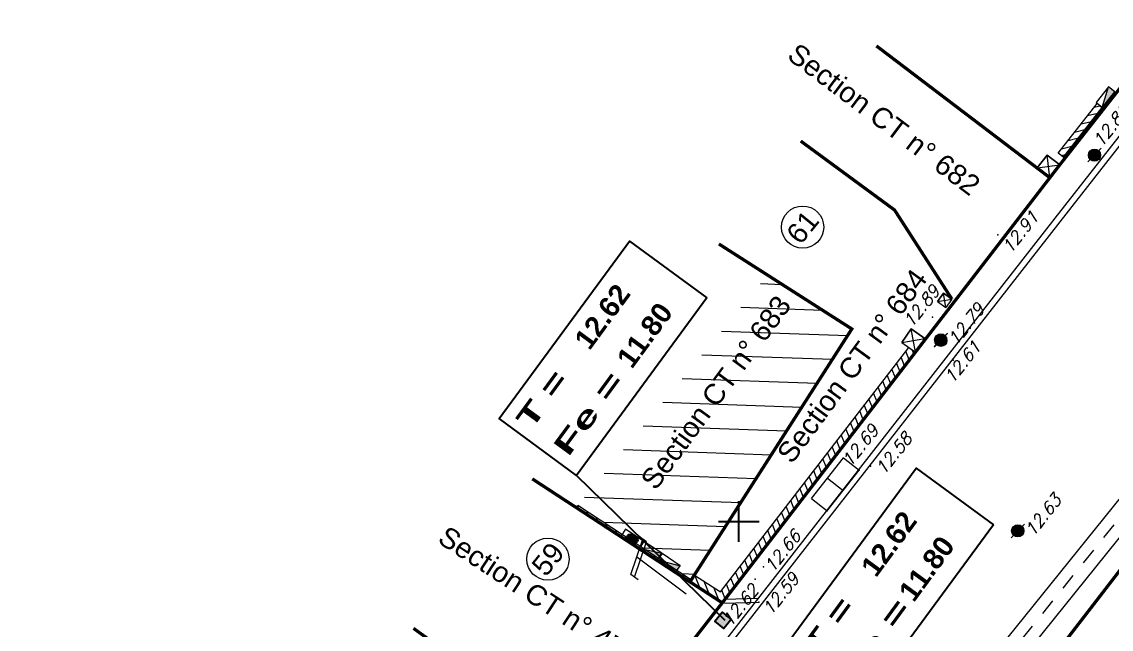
# Model space of a CAD drawing. Header units: metres. Extents: x 1380671 to 1381006, y 5226540 to 5226904.
# Drawn here: x 1380882.36 to 1380909.16, y 5226817.35 to 5226832.29 of the extents above; entities that cross this region are included whole.
import ezdxf
from ezdxf.enums import TextEntityAlignment as Align

# ---------------------------------------------------------------- set-up
doc = ezdxf.new("R2010")
doc.units = ezdxf.units.M
doc.header["$LTSCALE"] = 2
doc.linetypes.add('Grille', pattern=[0.4, 0.2, -0.2])
for name, color, linetype, lineweight in [('ASSEU_P_TEXRRA', 32, 'Continuous', 0), ('CAD_F_PARCELLE', 253, 'Continuous', 0), ('EAU_P_BCR', 5, 'Continuous', 0), ('ELEC_P_AFFREC', 1, 'Continuous', 0), ('FDP_F_BATI', 7, 'Continuous', 9), ('FDP_F_BATIPILI', 7, 'Continuous', 0), ('FDP_F_PARCELLE', 7, 'Continuous', 0), ('FDP_F_TBATNUM', 7, 'Continuous', 0), ('FDP_L_MURPLEIN', 7, 'Continuous', 0), ('GAZ_P_AFFREC', 2, 'Continuous', 0), ('TEL_P_AFFREC', 3, 'Continuous', 0), ('TEL_P_SUP0', 3, 'Continuous', 0), ('TOPOALT', 7, 'Continuous', 0), ('TOPOJIS', 7, 'Continuous', 0), ('VOIE_L_BORDURE', 252, 'Continuous', 0)]:
    doc.layers.add(name, color=color, linetype=linetype, lineweight=lineweight)
for name, color, linetype in [('ASSEU_TEXRCA', 32, 'Continuous'), ('ASSEU_TEXRP', 32, 'Continuous'), ('MEP_F_CARRO', 7, 'Continuous')]:
    doc.layers.add(name, color=color, linetype=linetype)
doc.layers.get('0').freeze()
doc.styles.add('ARIAL', font='arialbd.ttf')
doc.styles.add('Arial 1.0', font='arial.ttf', dxfattribs={"height": 0.2})
doc.styles.add('Romans 1.5', font='Romans.shx', dxfattribs={"height": 0.3})

# ---------------------------------------------------------------- blocks, each defined once
blk = doc.blocks.new('ftc019')
at = {"color": 0}
blk.add_line((0, 1.510991), (0, 0), dxfattribs=at)
for points in [[(-0.438601, 1.254946), (-0.438601, 1.36518), (0.438601, 1.656803), (0.438601, 1.767036)], [(-0.438601, 1.144712), (-0.438601, 1.254946), (0.438601, 1.546569), (0.438601, 1.656803)]]:
    blk.add_lwpolyline(points, dxfattribs=at)
blk = doc.blocks.new('TCPOINT')
at = {"color": 0}
blk.add_point((0, 0), dxfattribs=at)
at = {"layer": 'TOPOALT', "style": 'Romans 1.5'}
blk.add_attdef('ALT', text='', height=0.3, dxfattribs=at).set_placement((0.1, -0.1), align=Align.TOP_LEFT)
blk = doc.blocks.new('ftc001')
blk.add_hatch(color=256).paths.add_polyline_path([(0, 0), (0, 1), (1, 1), (1, 0)])
at = {"color": 0}
blk.add_lwpolyline([(0, 0), (0, 1), (1, 1), (1, 0)], close=True, dxfattribs=at)
blk = doc.blocks.new('cb002')
at = {"color": 0, "linetype": 'Continuous'}
for p, q in [((0, 1), (0, 0)), ((0, 1), (1, 1)), ((0.5, 1), (0.5, 0)), ((1, 1), (1, 0)), ((0, 0), (1, 0))]:
    blk.add_line(p, q, dxfattribs=at)
blk = doc.blocks.new('point')
blk.add_point((0, 0))
blk = doc.blocks.new('ftc025')
h = blk.add_hatch(color=256)
edge = h.paths.add_edge_path()
edge.add_arc((0, 0), 0.15, 0, 360)
for q in [(-0.164, -0.168), (0.164, 0.168)]:
    blk.add_line((0, 0), q)
blk.add_circle((0, 0), 0.15)
blk.add_blockref('point', (0, 0))
blk = doc.blocks.new('ftc097')
blk.add_line((0, 0), (1, 0))
at = {"linetype": 'Continuous'}
blk.add_line((0, 0), (1, 0), dxfattribs=at)
blk.add_lwpolyline([(0, 0), (1, 0), (1, 0.197), (0, 0.197)], close=True)
at = {"flags": 128}
blk.add_lwpolyline([(0, 0), (1, 0.197)], dxfattribs=at)
blk.add_solid([(0, 0), (1, 0), (1, 0.197)])
blk = doc.blocks.new('ftc038b')
h = blk.add_hatch(color=256)
edge = h.paths.add_edge_path()
edge.add_ellipse((0.5, 0.099), major_axis=(-0.281, 0), ratio=0.350534, start_angle=0, end_angle=360)
blk.add_line((0, 0), (1, 0))
at = {"linetype": 'Continuous'}
blk.add_line((0, 0), (1, 0), dxfattribs=at)
blk.add_lwpolyline([(0, 0), (1, 0), (1, 0.197), (0, 0.197)], close=True)
blk.add_ellipse((0.5, 0.099), major_axis=(-0.281, 0), ratio=0.350534)
blk = doc.blocks.new('ftc009')
at = {"color": 0}
for p, q in [((0, 1), (1, 1)), ((0, 0), (1, 1)), ((1, 1), (0, 1)), ((0, 1), (1, 0)), ((1, 1), (1, 0)), ((1, 0), (1, 1)), ((1, 0), (0, 0))]:
    blk.add_line(p, q, dxfattribs=at)
blk.add_line((0, 1), (0, 0))

msp = doc.modelspace()

# ---------------------------------------------------------------- hatches: boundary and pattern name
at = {"layer": 'FDP_F_BATI'}
h = msp.add_hatch(dxfattribs=at)
h.set_pattern_fill('_USER', color=256, scale=0.6, angle=357.9958, style=0, pattern_type=0)
h.set_pattern_definition([(357.995834542, (0, 0), (0.02098329197, 0.59963297229), [])])
h.paths.add_polyline_path([(1380896.038, 5226820.397), (1380898.834, 5226818.566), (1380902.779, 5226824.736), (1380900.705, 5226826.061)])
h.paths.add_polyline_path([(1380897.99, 5226820.554), (1380901.503, 5226825.338), (1380900.877, 5226825.797), (1380897.365, 5226821.013)], flags=24)
at = {"layer": 'FDP_L_MURPLEIN'}
h = msp.add_hatch(dxfattribs=at)
h.set_pattern_fill('_USER', color=256, scale=0.16, angle=193.7624, style=0, pattern_type=0)
h.set_pattern_definition([(193.7623968292, (0, 0), (0.0380633682657, -0.1554064992086), [])])
h.paths.add_polyline_path([(1380907.981, 5226828.965), (1380908.939, 5226830.187), (1380908.813, 5226830.286), (1380907.856, 5226829.064)])
h = msp.add_hatch(dxfattribs=at)
h.set_pattern_fill('_USER', color=256, scale=0.159996, angle=292.056, style=0, pattern_type=0)
h.set_pattern_definition([(292.05603206, (1047795.3532, 5093857.9399), (0.148286897944, 0.060080550776), [])])
h.paths.add_polyline_path([(1380904.341, 5226824.168), (1380904.177, 5226824.283), (1380899.547, 5226818.265), (1380898.906, 5226818.68), (1380898.834, 5226818.566), (1380898.798, 5226818.512), (1380899.593, 5226817.997)])
h = msp.add_hatch(dxfattribs=at)
h.set_pattern_fill('_USER', color=256, scale=0.159996, angle=292.056, style=0, pattern_type=0)
h.set_pattern_definition([(292.056032062, (0, 0), (0.148286897944, 0.0600805507763), [])])
h.paths.add_polyline_path([(1380896.038, 5226820.397), (1380895.991, 5226820.34), (1380898.798, 5226818.512), (1380898.833, 5226818.567)])

# ---------------------------------------------------------------- linework, layer by layer
at = {"layer": 'ASSEU_TEXRCA', "color": 32, "flags": 128}
for points in [[(1380899.214, 5226825.502), (1380896.007, 5226821.133), (1380894.105, 5226822.53), (1380897.312, 5226826.899)], [(1380906.261, 5226819.913), (1380903.053, 5226815.544), (1380901.151, 5226816.941), (1380904.359, 5226821.31)]]:
    msp.add_lwpolyline(points, close=True, dxfattribs=at)
at = {"layer": 'ASSEU_TEXRCA', "flags": 128}
msp.add_lwpolyline([(1380899.665, 5226817.561), (1380896.007, 5226821.133)], dxfattribs=at)
at = {"layer": 'CAD_F_PARCELLE', "const_width": 0.08, "flags": 128}
for points in [[(1380915.53, 5226838.501), (1380907.892, 5226828.772), (1380899.593, 5226817.997), (1380898.798, 5226818.512), (1380894.92, 5226821.047)], [(1380907.65, 5226828.457), (1380903.383, 5226831.701)], [(1380905.24, 5226825.471), (1380903.83, 5226827.662), (1380901.522, 5226829.359)], [(1380898.798, 5226818.512), (1380902.779, 5226824.736), (1380899.51, 5226826.826)], [(1380910.504, 5226820.265), (1380906.606, 5226815.208), (1380910.771, 5226812.291), (1380913.537, 5226810.336)], [(1380899.593, 5226817.997), (1380896.565, 5226814.11)], [(1380887.537, 5226811.754), (1380889.657, 5226810.181), (1380889.115, 5226809.487), (1380888.094, 5226808.035), (1380889.117, 5226807.279), (1380890.69, 5226806.763), (1380896.565, 5226814.11), (1380895.042, 5226815.3), (1380894.105, 5226815.85), (1380891.997, 5226817.369)]]:
    msp.add_lwpolyline(points, dxfattribs=at)
at = {"layer": 'FDP_F_BATI', "flags": 128}
msp.add_lwpolyline([(1380896.038, 5226820.397), (1380898.834, 5226818.566), (1380902.779, 5226824.736), (1380900.705, 5226826.061)], dxfattribs=at)
at = {"layer": 'FDP_F_TBATNUM'}
for centre in [(1380901.568, 5226827.242), (1380895.304, 5226819.072)]:
    msp.add_circle(centre, 0.519, dxfattribs=at)
at = {"layer": 'FDP_L_MURPLEIN'}
for p, q in [((1380908.939, 5226830.187), (1380908.813, 5226830.286)), ((1380907.981, 5226828.965), (1380907.856, 5226829.064)), ((1380898.798, 5226818.512), (1380898.906, 5226818.68)), ((1380898.798, 5226818.512), (1380898.834, 5226818.566))]:
    msp.add_line(p, q, dxfattribs=at)
at = {"layer": 'FDP_L_MURPLEIN', "flags": 128}
for points in [[(1380907.856, 5226829.064), (1380908.813, 5226830.286)], [(1380907.981, 5226828.965), (1380908.939, 5226830.187)], [(1380898.906, 5226818.68), (1380899.547, 5226818.265), (1380904.177, 5226824.283)], [(1380898.798, 5226818.512), (1380899.593, 5226817.997), (1380904.341, 5226824.168)], [(1380895.991, 5226820.34), (1380898.798, 5226818.512)], [(1380896.038, 5226820.397), (1380898.834, 5226818.566)]]:
    msp.add_lwpolyline(points, dxfattribs=at)
at = {"layer": 'MEP_F_CARRO'}
for p, q in [((1380900, 5226819.5), (1380900, 5226820.5)), ((1380899.5, 5226820), (1380900.5, 5226820))]:
    msp.add_line(p, q, dxfattribs=at)
at = {"layer": 'VOIE_L_BORDURE', "flags": 128}
for points in [[(1380874.785, 5226785.581), (1380881.504, 5226794.004), (1380891.313, 5226806.369), (1380897.069, 5226813.701), (1380898.62, 5226815.72), (1380900.057, 5226817.56), (1380907.781, 5226827.46), (1380916.747, 5226838.922), (1380916.747, 5226838.922), (1380917.557, 5226839.937), (1380925.91, 5226850.652), (1380929.106, 5226854.886), (1380932.517, 5226859.893), (1380939.312, 5226869.874), (1380940.115, 5226871.123), (1380942.613, 5226875.5), (1380945.075, 5226879.857)], [(1380881.621, 5226793.911), (1380881.621, 5226793.911), (1380891.431, 5226806.276), (1380897.188, 5226813.609), (1380898.738, 5226815.629), (1380900.175, 5226817.467), (1380907.9, 5226827.368), (1380916.865, 5226838.83), (1380916.865, 5226838.83), (1380917.675, 5226839.845), (1380926.029, 5226850.561), (1380929.228, 5226854.799), (1380932.641, 5226859.808), (1380939.437, 5226869.791), (1380940.243, 5226871.045), (1380940.243, 5226871.045), (1380940.243, 5226871.045), (1380942.743, 5226875.426), (1380945.206, 5226879.783)], [(1380905.735, 5226816.051), (1380911.154, 5226822.782)], [(1380906.203, 5226815.675), (1380911.622, 5226822.406)], [(1380899.644, 5226818.086), (1380900.485, 5226818.113)], [(1380899.648, 5226817.986), (1380900.488, 5226818.013)]]:
    msp.add_lwpolyline(points, dxfattribs=at)
at = {"layer": 'VOIE_L_BORDURE', "linetype": 'Grille', "flags": 128}
msp.add_lwpolyline([(1380905.969, 5226815.863), (1380911.388, 5226822.594)], dxfattribs=at)
msp.add_lwpolyline([(1380905.969, 5226815.863), (1380911.388, 5226822.594)], dxfattribs=at)

# ---------------------------------------------------------------- block references
at = {"layer": 'ASSEU_TEXRCA', "xscale": 0.2852610764035576, "yscale": 0.2852610764035576, "rotation": 320.5513533396256}
msp.add_blockref('ftc001', (1380899.412, 5226817.548), dxfattribs=at)
at = {"layer": 'EAU_P_BCR'}
for p in [(1380908.747, 5226829.013), (1380904.965, 5226824.468), (1380906.859, 5226819.767)]:
    msp.add_blockref('ftc025', p, dxfattribs=at)
at = {"layer": 'EAU_P_BCR', "rotation": 359.5558525721137}
msp.add_blockref('ftc025', (1380904.969, 5226824.455), dxfattribs=at)
at = {"layer": 'ELEC_P_AFFREC'}
for p, xscale, rotation in [((1380908.939, 5226830.187), 0.4954066922891942, 51.30509709211569), ((1380897.556, 5226819.345), 0.5328365105061521, 326.6470617016049), ((1380898.001, 5226819.052), 0.5353606209551458, 325.2164586196415)]:
    msp.add_blockref('ftc097', p, dxfattribs=dict(at, xscale=xscale, rotation=rotation))
at = {"layer": 'FDP_F_BATIPILI'}
for p, xscale, yscale, rotation in [((1380907.65, 5226828.46), 0.394815702928647, 0.394815702928647, 52.12263449545369), ((1380905.095, 5226825.263), 0.2530744855525507, 0.2530744855525507, 55.01773546400081), ((1380904.341, 5226824.168), 0.410495543115342, 0.410495543115342, 54.81149767689217)]:
    msp.add_blockref('ftc009', p, dxfattribs=dict(at, xscale=xscale, yscale=yscale, rotation=rotation))
at = {"layer": 'GAZ_P_AFFREC', "xscale": 0.5432433254828944, "rotation": 326.2120904488343}
msp.add_blockref('ftc038b', (1380897.104, 5226819.648), dxfattribs=at)
at = {"layer": 'TEL_P_AFFREC', "xscale": 1.268813957110683, "yscale": 0.4876295831168552, "rotation": 51.85142207623597}
msp.add_blockref('cb002', (1380902.172, 5226820.264), dxfattribs=at)
at = {"layer": 'TEL_P_SUP0', "rotation": 52.95555}
msp.add_blockref('ftc019', (1380898.701, 5226818.219), dxfattribs=at)
at = {"layer": 'TOPOJIS'}
ref = msp.add_blockref('TCPOINT', (1380908.747, 5226829.013), dxfattribs=at)
ref.add_attrib('ALT', '12.80', dxfattribs={"layer": 'TOPOALT', "height": 0.3, "rotation": 51.5184, "style": 'Romans 1.5', "oblique": 18}).set_placement((1380908.675, 5226829.368), align=Align.TOP_LEFT)
for p in [(1380908.939, 5226830.187), (1380908.939, 5226830.187), (1380907.981, 5226828.965), (1380902.565, 5226821.554), (1380902.956, 5226821.261), (1380900.605, 5226818.883), (1380899.633, 5226817.367)]:
    msp.add_blockref('TCPOINT', p, dxfattribs=at)
ref = msp.add_blockref('TCPOINT', (1380906.368, 5226827.05), dxfattribs=at)
ref.add_attrib('ALT', '12.91', dxfattribs={"layer": 'TOPOALT', "height": 0.3, "rotation": 51.5184, "style": 'Romans 1.5', "oblique": 18}).set_placement((1380906.438, 5226826.752), align=Align.TOP_LEFT)
ref = msp.add_blockref('TCPOINT', (1380904.764, 5226825.022), dxfattribs=at)
ref.add_attrib('ALT', '12.89', dxfattribs={"layer": 'TOPOALT', "height": 0.3, "rotation": 51.5184, "style": 'Romans 1.5', "oblique": 18}).set_placement((1380904.007, 5226824.927), align=Align.TOP_LEFT)
ref = msp.add_blockref('TCPOINT', (1380904.965, 5226824.468), dxfattribs=at)
ref.add_attrib('ALT', '12.79', dxfattribs={"layer": 'TOPOALT', "height": 0.3, "rotation": 51.5184, "style": 'Romans 1.5', "oblique": 18}).set_placement((1380905.106, 5226824.484), align=Align.TOP_LEFT)
ref = msp.add_blockref('TCPOINT', (1380905.268, 5226823.965), dxfattribs=at)
ref.add_attrib('ALT', '12.61', dxfattribs={"layer": 'TOPOALT', "height": 0.3, "rotation": 51.5184, "style": 'Romans 1.5', "oblique": 18}).set_placement((1380905.018, 5226823.553), align=Align.TOP_LEFT)
ref = msp.add_blockref('TCPOINT', (1380902.172, 5226820.264), dxfattribs=at)
ref.add_attrib('ALT', '12.69', dxfattribs={"layer": 'TOPOALT', "height": 0.3, "rotation": 51.5184, "style": 'Romans 1.5', "oblique": 18}).set_placement((1380902.501, 5226821.502), align=Align.TOP_LEFT)
ref = msp.add_blockref('TCPOINT', (1380903.242, 5226821.361), dxfattribs=at)
ref.add_attrib('ALT', '12.58', dxfattribs={"layer": 'TOPOALT', "height": 0.3, "rotation": 51.5184, "style": 'Romans 1.5', "oblique": 18}).set_placement((1380903.326, 5226821.301), align=Align.TOP_LEFT)
ref = msp.add_blockref('TCPOINT', (1380906.859, 5226819.767), dxfattribs=at)
ref.add_attrib('ALT', '12.63', dxfattribs={"layer": 'TOPOALT', "height": 0.3, "rotation": 51.5184, "style": 'Romans 1.5', "oblique": 18}).set_placement((1380906.999, 5226819.784), align=Align.TOP_LEFT)
ref = msp.add_blockref('TCPOINT', (1380900.405, 5226818.577), dxfattribs=at)
ref.add_attrib('ALT', '12.66', dxfattribs={"layer": 'TOPOALT', "height": 0.3, "rotation": 51.5184, "style": 'Romans 1.5', "oblique": 18}).set_placement((1380900.592, 5226818.898), align=Align.TOP_LEFT)
ref = msp.add_blockref('TCPOINT', (1380900.488, 5226818.013), dxfattribs=at)
ref.add_attrib('ALT', '12.59', dxfattribs={"layer": 'TOPOALT', "height": 0.3, "rotation": 51.5184, "style": 'Romans 1.5', "oblique": 18}).set_placement((1380900.548, 5226817.849), align=Align.TOP_LEFT)
ref = msp.add_blockref('TCPOINT', (1380899.412, 5226817.548), dxfattribs=at)
ref.add_attrib('ALT', '12.62', dxfattribs={"layer": 'TOPOALT', "height": 0.3, "rotation": 51.5184, "style": 'Romans 1.5', "oblique": 18}).set_placement((1380899.553, 5226817.564), align=Align.TOP_LEFT)

# ---------------------------------------------------------------- texts
at = {"layer": 'ASSEU_P_TEXRRA', "style": 'ARIAL'}
for p in [(1380897.361, 5226825.597), (1380904.408, 5226820.008)]:
    msp.add_text('12.62', height=0.5, rotation=53.7142, dxfattribs=at).set_placement(p, align=Align.RIGHT)
at = {"layer": 'ASSEU_P_TEXRRA', "style": 'ARIAL', "width": 1.516535}
for p, p2 in [((1380894.894, 5226822.236), (1380895.817, 5226823.493)), ((1380901.94, 5226816.647), (1380902.863, 5226817.905))]:
    msp.add_text('T =', height=0.5, rotation=53.7142, dxfattribs=at).set_placement(p, p2, align=Align.FIT)
at = {"layer": 'ASSEU_TEXRP', "style": 'ARIAL'}
for s, p in [('  11.80', (1380897.14, 5226823.42, -6.97)), (' 11.80', (1380904.187, 5226817.832, -6.97))]:
    msp.add_text(s, height=0.5, rotation=53.7142, dxfattribs=at).set_placement(p)
at = {"layer": 'ASSEU_TEXRP', "style": 'ARIAL', "width": 1.651217}
for p, p2 in [((1380895.804, 5226821.567), (1380897.189, 5226823.453)), ((1380902.851, 5226815.978), (1380904.236, 5226817.864))]:
    msp.add_text('Fe =', height=0.5, rotation=53.7142, dxfattribs=at).set_placement(p, p2, align=Align.FIT)
at = {"layer": 'FDP_F_PARCELLE', "style": 'Arial 1.0'}
for s, rotation, p in [('Section CT n° 682', 322.9901, (1380903.423, 5226829.695)), ('Section CT n° 684', 53.7142, (1380902.985, 5226823.678)), ('Section CT n° 683', 53.7142, (1380899.635, 5226823.028)), ('Section CT n° 47', 326.8234, (1380894.775, 5226818.05))]:
    msp.add_text(s, height=0.5, rotation=rotation, dxfattribs=at).set_placement(p, align=Align.CENTER)
at = {"layer": 'FDP_F_TBATNUM', "style": 'Arial 1.0'}
for s, p in [('61', (1380901.568, 5226827.242)), ('59', (1380895.304, 5226819.072))]:
    msp.add_text(s, height=0.5, rotation=50.9417, dxfattribs=at).set_placement(p, align=Align.MIDDLE_CENTER)

doc.saveas('drawing.dxf')
